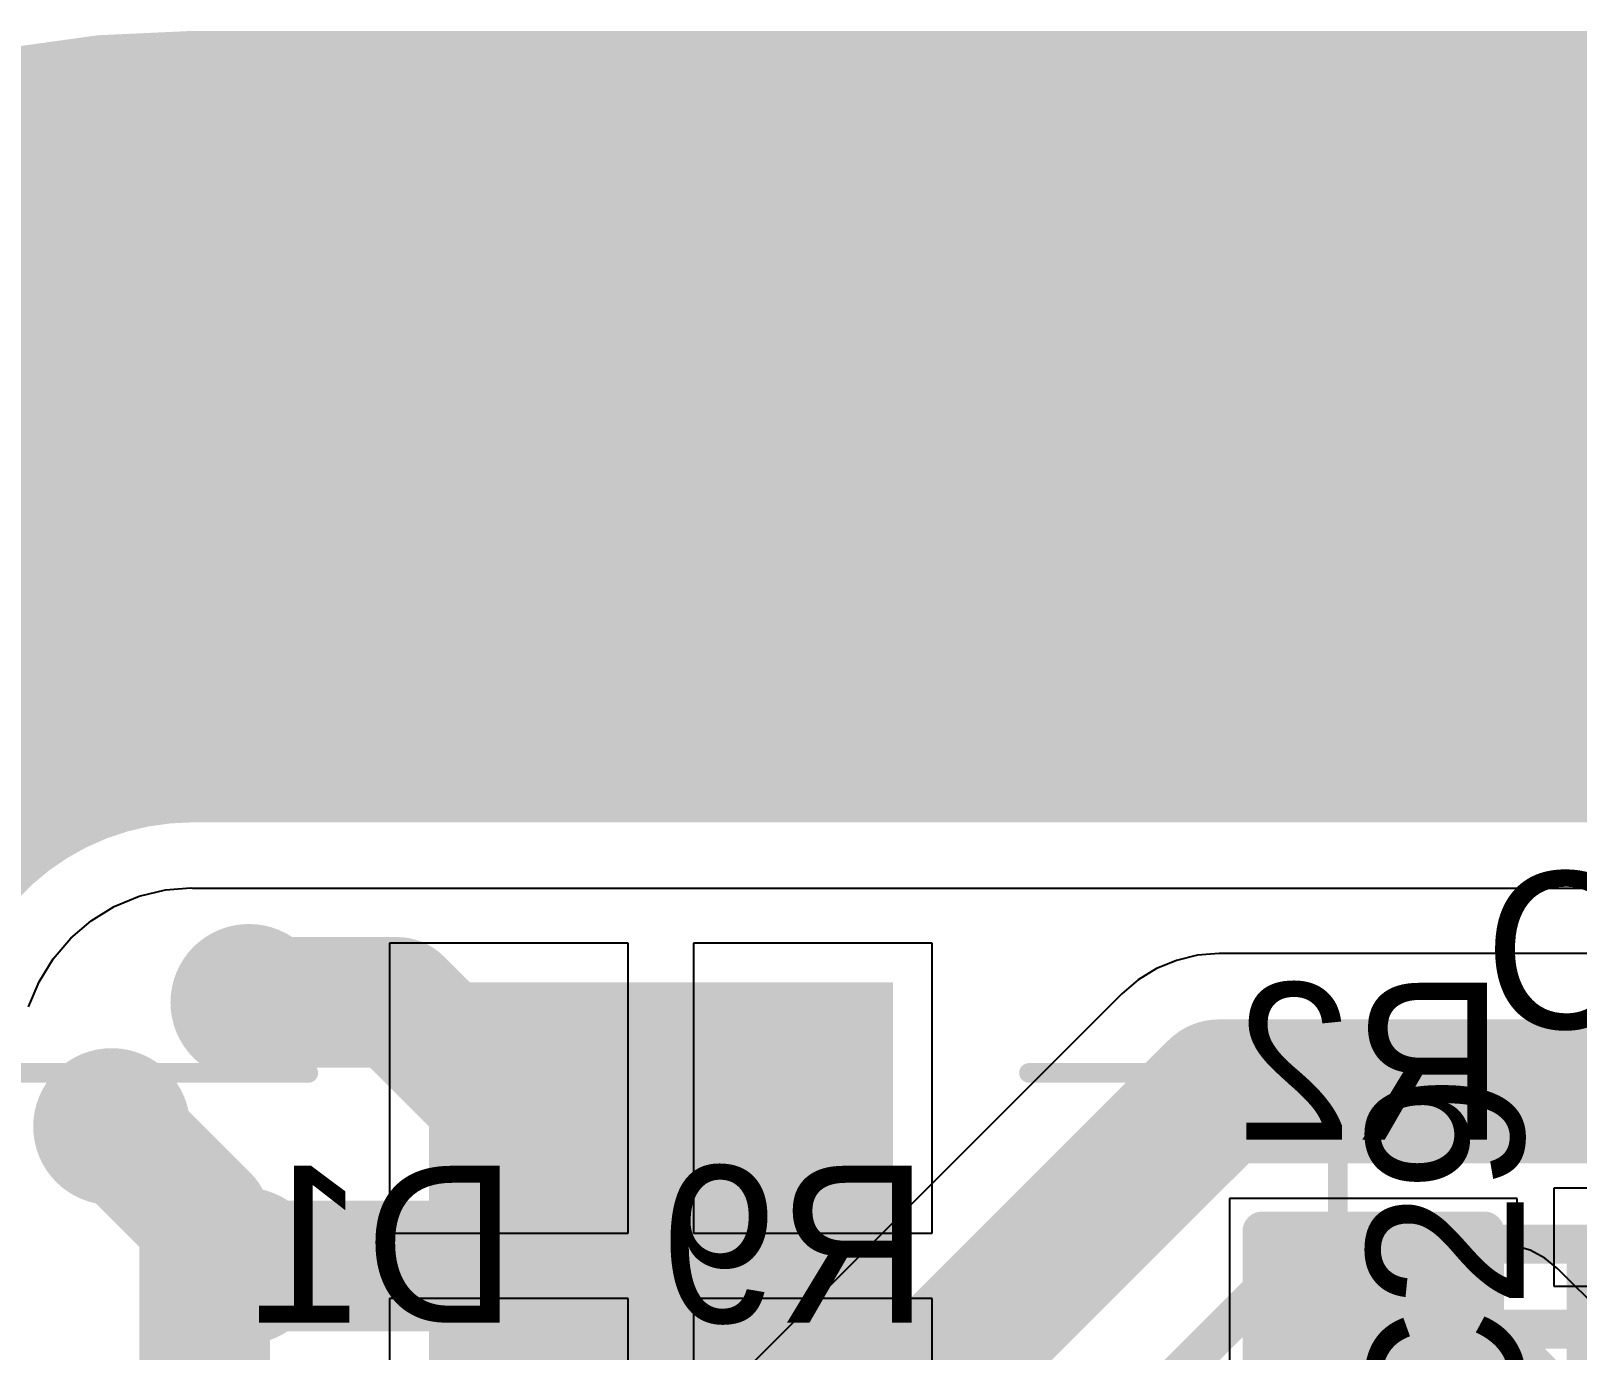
# Model space of a CAD drawing. Extents: x 122.9 to 153, y 141.4 to 165.6.
# Drawn here: x 129.4 to 135.41, y 160.46 to 165.59 of the extents above; entities that cross this region are included whole.
import ezdxf

# ---------------------------------------------------------------- set-up
doc = ezdxf.new("R2010")
doc.units = 0
doc.layers.get('0').update_dxf_attribs({"linetype": 'CONTINUOUS'})
for name, color, linetype in [('BOTTOMLAYER', 5, 'CONTINUOUS'), ('BOTTOMOVERLAY', 54, 'CONTINUOUS'), ('BOTTOMPASTE', 16, 'CONTINUOUS'), ('BOTTOMSOLDER', 6, 'CONTINUOUS'), ('KEEPOUTLAYER', 6, 'CONTINUOUS'), ('MECHANICAL1', 6, 'CONTINUOUS'), ('MECHANICAL2', 216, 'CONTINUOUS'), ('MIDLAYER1', 16, 'CONTINUOUS'), ('MIDLAYER2', 76, 'CONTINUOUS'), ('MULTILAYER', 9, 'CONTINUOUS'), ('TOPLAYER', 1, 'CONTINUOUS'), ('TOPOVERLAY', 2, 'CONTINUOUS'), ('TOPPASTE', 8, 'CONTINUOUS'), ('TOPSOLDER', 216, 'CONTINUOUS')]:
    doc.layers.add(name, color=color, linetype=linetype)

# ---------------------------------------------------------------- blocks, each defined once
blk = doc.blocks.new('FPC_8P_1MM_6')
at = {"layer": 'TOPLAYER'}
blk.add_solid([(-3.200001, -3.479998), (-1.2, -3.479998), (-3.200001, -1.880001), (-1.2, -1.880001)], dxfattribs=at)
at = {"layer": 'TOPOVERLAY', "const_width": 0.0762}
for points in [[(-2.949999, -1.25), (-2.949999, -0.05)], [(-0.599999, -0.05), (-2.949999, -0.05)], [(-2.949999, -5.399999), (-2.949999, -4.05)]]:
    blk.add_lwpolyline(points, dxfattribs=at)
at = {"layer": 'TOPOVERLAY', "const_width": 0.0381}
for points in [[(-2.969049, -0.05, 1), (-2.930949, -0.05, 1)], [(-2.969049, -0.05, 1), (-2.930949, -0.05, 1)], [(-2.969049, -1.25, 1), (-2.930949, -1.25, 1)], [(-2.969049, -4.05, 1), (-2.930949, -4.05, 1)]]:
    blk.add_lwpolyline(points, format="xyb", close=True, dxfattribs=at)
at = {"layer": 'TOPPASTE'}
blk.add_solid([(-3.200001, -3.479998), (-1.2, -3.479998), (-3.200001, -1.880001), (-1.2, -1.880001)], dxfattribs=at)
at = {"layer": 'TOPSOLDER'}
blk.add_solid([(-3.301601, -3.581598), (-1.0984, -3.581598), (-3.301601, -1.778401), (-1.0984, -1.778401)], dxfattribs=at)
blk = doc.blocks.new('R0402_B_11')
at = {"layer": 'BOTTOMLAYER'}
for points in [[(-0.761997, -0.3048), (-0.253997, -0.3048), (-0.761997, 0.3048), (-0.253997, 0.3048)], [(0.253997, -0.3048), (0.761997, -0.3048), (0.253997, 0.3048), (0.761997, 0.3048)]]:
    blk.add_solid(points, dxfattribs=at)
at = {"layer": 'BOTTOMOVERLAY', "const_width": 0.1524}
for points in [[(0.889, 0.4318), (-0.889, 0.4318)], [(-0.889, -0.431795), (-0.889, 0.4318)], [(-0.0762, 0.2032), (0.1524, 0.4318)], [(0.889, -0.431795), (0.889, 0.4318)], [(0.127, 0), (-0.0762, 0.2032)], [(-0.0762, -0.2032), (0.127, 0)], [(0.1524, -0.4318), (-0.0762, -0.2032)], [(0.889, -0.431795), (-0.889, -0.431795)]]:
    blk.add_lwpolyline(points, dxfattribs=at)
at = {"layer": 'BOTTOMOVERLAY', "const_width": 0.0762}
for points in [[(-0.9271, 0.4318, 1), (-0.8509, 0.4318, 1)], [(-0.9271, 0.4318, 1), (-0.8509, 0.4318, 1)], [(0.1143, 0.4318, 1), (0.1905, 0.4318, 1)], [(0.8509, 0.4318, 1), (0.9271, 0.4318, 1)], [(0.8509, 0.4318, 1), (0.9271, 0.4318, 1)], [(-0.1143, 0.2032, 1), (-0.0381, 0.2032, 1)], [(-0.1143, 0.2032, 1), (-0.0381, 0.2032, 1)], [(0.0889, 0, 1), (0.1651, 0, 1)], [(0.0889, 0, 1), (0.1651, 0, 1)], [(-0.1143, -0.2032, 1), (-0.0381, -0.2032, 1)], [(-0.1143, -0.2032, 1), (-0.0381, -0.2032, 1)], [(-0.9271, -0.431795, 1), (-0.8509, -0.431795, 1)], [(-0.9271, -0.431795, 1), (-0.8509, -0.431795, 1)], [(0.1143, -0.4318, 1), (0.1905, -0.4318, 1)], [(0.8509, -0.431795, 1), (0.9271, -0.431795, 1)], [(0.8509, -0.431795, 1), (0.9271, -0.431795, 1)]]:
    blk.add_lwpolyline(points, format="xyb", close=True, dxfattribs=at)
at = {"layer": 'BOTTOMPASTE'}
for points in [[(-0.761997, -0.3048), (-0.253997, -0.3048), (-0.761997, 0.3048), (-0.253997, 0.3048)], [(0.253997, -0.3048), (0.761997, -0.3048), (0.253997, 0.3048), (0.761997, 0.3048)]]:
    blk.add_solid(points, dxfattribs=at)
at = {"layer": 'BOTTOMSOLDER'}
for points in [[(-0.863597, -0.4064), (-0.152397, -0.4064), (-0.863597, 0.4064), (-0.152397, 0.4064)], [(0.152397, -0.4064), (0.863597, -0.4064), (0.152397, 0.4064), (0.863597, 0.4064)]]:
    blk.add_solid(points, dxfattribs=at)
blk = doc.blocks.new('C0402_15')
at = {"layer": 'TOPLAYER'}
for points in [[(-0.761997, -0.3048), (-0.253997, -0.3048), (-0.761997, 0.3048), (-0.253997, 0.3048)], [(0.253997, -0.3048), (0.761997, -0.3048), (0.253997, 0.3048), (0.761997, 0.3048)]]:
    blk.add_solid(points, dxfattribs=at)
at = {"layer": 'TOPOVERLAY', "const_width": 0.1524}
for points in [[(-0.762003, -0.431797, -0.413008), (-0.762003, 0.431792)], [(0.761995, 0.4318, -0.423003), (0.761995, -0.4318)]]:
    blk.add_lwpolyline(points, format="xyb", dxfattribs=at)
at = {"layer": 'TOPOVERLAY', "const_width": 0.0762}
for points in [[(-0.800103, 0.431792, 1), (-0.723903, 0.431792, 1)], [(-0.8001, 0.431795, 1), (-0.7239, 0.431795, 1)], [(0.723895, 0.4318, 1), (0.800095, 0.4318, 1)], [(0.7239, 0.431795, 1), (0.8001, 0.431795, 1)], [(-0.800103, -0.431797, 1), (-0.723903, -0.431797, 1)], [(-0.8001, -0.4318, 1), (-0.7239, -0.4318, 1)], [(0.723895, -0.4318, 1), (0.800095, -0.4318, 1)], [(0.7239, -0.4318, 1), (0.8001, -0.4318, 1)]]:
    blk.add_lwpolyline(points, format="xyb", close=True, dxfattribs=at)
at = {"layer": 'TOPOVERLAY', "const_width": 0.1524}
for points in [[(-0.762, 0.431795), (0.762, 0.431795)], [(-0.762, -0.4318), (0.762, -0.4318)]]:
    blk.add_lwpolyline(points, dxfattribs=at)
at = {"layer": 'TOPPASTE'}
for points in [[(-0.761997, -0.3048), (-0.253997, -0.3048), (-0.761997, 0.3048), (-0.253997, 0.3048)], [(0.253997, -0.3048), (0.761997, -0.3048), (0.253997, 0.3048), (0.761997, 0.3048)]]:
    blk.add_solid(points, dxfattribs=at)
at = {"layer": 'TOPSOLDER'}
for points in [[(-0.863597, -0.4064), (-0.152397, -0.4064), (-0.863597, 0.4064), (-0.152397, 0.4064)], [(0.152397, -0.4064), (0.863597, -0.4064), (0.152397, 0.4064), (0.863597, 0.4064)]]:
    blk.add_solid(points, dxfattribs=at)

msp = doc.modelspace()

# ---------------------------------------------------------------- linework, layer by layer
at = {"layer": 'BOTTOMLAYER'}
for p, q in [((129.722136, 162.186374), (129.819169, 162.226567)), ((129.819169, 162.226567), (129.921295, 162.251085)), ((129.921295, 162.251085), (130.019679, 162.258827)), ((130.019679, 162.258827), (130.026001, 162.258205)), ((130.026001, 162.258205), (149.026001, 162.258205)), ((129.632583, 162.131494), (129.722136, 162.186374)), ((129.552718, 162.063285), (129.632583, 162.131494)), ((129.484509, 161.98342), (129.552718, 162.063285)), ((129.429629, 161.893867), (129.484509, 161.98342)), ((129.389436, 161.796834), (129.429629, 161.893867)), ((135.172801, 161.051999), (134.055201, 161.051999)), ((134.055201, 161.051999), (134.055201, 160.035999)), ((135.172801, 160.865942), (135.172801, 161.051999)), ((135.223578, 160.850539), (135.172801, 160.865942)), ((135.280941, 160.819879), (135.223578, 160.850539)), ((135.33122, 160.778617), (135.280941, 160.819879)), ((135.503938, 160.605899), (135.33122, 160.778617))]:
    msp.add_line(p, q, dxfattribs=at)
for points, const_width in [([(130.092801, 161.814002, 1), (130.397601, 161.814002, 1)], 0.3048), ([(129.559401, 161.331402, 1), (129.864201, 161.331402, 1)], 0.3048), ([(129.584801, 161.331402, 1), (129.838801, 161.331402, 1)], 0.254), ([(129.946004, 160.970199, 1), (130.200004, 160.970199, 1)], 0.254), ([(129.946004, 160.970199, 1), (130.200004, 160.970199, 1)], 0.254), ([(130.075399, 160.790004, 1), (130.380199, 160.790004, 1)], 0.3048), ([(134.575901, 160.543999, 1), (134.652101, 160.543999, 1)], 0.0762), ([(135.058503, 160.543999, 1), (135.134703, 160.543999, 1)], 0.0762), ([(135.058503, 160.543999, 1), (135.134703, 160.543999, 1)], 0.0762)]:
    msp.add_lwpolyline(points, format="xyb", close=True, dxfattribs=dict(at, const_width=const_width))
for points, const_width in [([(129.711801, 161.331402), (130.073004, 160.970199)], 0.508), ([(130.073004, 159.832802), (130.073004, 160.970199)], 0.508), ([(134.614001, 160.543999), (135.096603, 160.543999)], 0.1524), ([(135.096603, 160.543999), (135.269321, 160.371282)], 0.1524)]:
    msp.add_lwpolyline(points, dxfattribs=dict(at, const_width=const_width))
at = {"layer": 'KEEPOUTLAYER', "const_width": 0.1524}
msp.add_lwpolyline([(129.026001, 161.590002, -0.414214), (130.026001, 162.590002)], format="xyb", dxfattribs=at)
msp.add_lwpolyline([(130.026001, 162.590002), (149.026001, 162.590002)], dxfattribs=at)
at = {"layer": 'KEEPOUTLAYER', "const_width": 0.0762}
msp.add_lwpolyline([(129.987901, 162.590002, 1), (130.064101, 162.590002, 1)], format="xyb", close=True, dxfattribs=at)
msp.add_lwpolyline([(129.987901, 162.590002, 1), (130.064101, 162.590002, 1)], format="xyb", close=True, dxfattribs=at)
at = {"layer": 'MECHANICAL1', "const_width": 0.1524}
msp.add_lwpolyline([(129.026001, 161.590002, -0.414214), (130.026001, 162.590002)], format="xyb", dxfattribs=at)
msp.add_lwpolyline([(130.026001, 162.590002), (149.026001, 162.590002)], dxfattribs=at)
at = {"layer": 'MECHANICAL1', "const_width": 0.0762}
msp.add_lwpolyline([(129.987901, 162.590002, 1), (130.064101, 162.590002, 1)], format="xyb", close=True, dxfattribs=at)
msp.add_lwpolyline([(129.987901, 162.590002, 1), (130.064101, 162.590002, 1)], format="xyb", close=True, dxfattribs=at)
at = {"layer": 'MECHANICAL2', "const_width": 2.999999}
msp.add_lwpolyline([(127.526001, 161.590002, -0.414214), (130.026001, 164.090002)], format="xyb", dxfattribs=at)
msp.add_lwpolyline([(130.026001, 164.090002), (137.026, 164.090002)], dxfattribs=at)
at = {"layer": 'MECHANICAL2', "const_width": 1.5}
msp.add_lwpolyline([(129.276003, 164.090002, 1), (130.776, 164.090002, 1)], format="xyb", close=True, dxfattribs=at)
msp.add_lwpolyline([(129.276003, 164.090002, 1), (130.776, 164.090002, 1)], format="xyb", close=True, dxfattribs=at)
at = {"layer": 'MIDLAYER1'}
for p, q in [((129.722136, 162.186374), (129.819169, 162.226567)), ((129.819169, 162.226567), (129.921295, 162.251085)), ((129.921295, 162.251085), (130.019679, 162.258827)), ((130.019679, 162.258827), (130.026001, 162.258205)), ((130.026001, 162.258205), (149.026001, 162.258205)), ((129.632583, 162.131494), (129.722136, 162.186374)), ((129.552718, 162.063285), (129.632583, 162.131494)), ((129.484509, 161.98342), (129.552718, 162.063285)), ((129.429629, 161.893867), (129.484509, 161.98342)), ((129.389436, 161.796834), (129.429629, 161.893867))]:
    msp.add_line(p, q, dxfattribs=at)
at = {"layer": 'MIDLAYER1', "const_width": 0.3048}
for points in [[(130.092801, 161.814002, 1), (130.397601, 161.814002, 1)], [(129.559401, 161.331402, 1), (129.864201, 161.331402, 1)], [(130.075399, 160.790004, 1), (130.380199, 160.790004, 1)]]:
    msp.add_lwpolyline(points, format="xyb", close=True, dxfattribs=at)
at = {"layer": 'MIDLAYER2'}
for p, q in [((129.722136, 162.186374), (129.819169, 162.226567)), ((129.819169, 162.226567), (129.921295, 162.251085)), ((129.921295, 162.251085), (130.019679, 162.258827)), ((130.019679, 162.258827), (130.026001, 162.258205)), ((130.026001, 162.258205), (149.026001, 162.258205)), ((129.632583, 162.131494), (129.722136, 162.186374)), ((129.552718, 162.063285), (129.632583, 162.131494)), ((129.484509, 161.98342), (129.552718, 162.063285)), ((129.429629, 161.893867), (129.484509, 161.98342)), ((133.849262, 161.977466), (133.794414, 161.954746)), ((133.930901, 161.997065), (133.849262, 161.977466)), ((134.014601, 162.003651), (133.930901, 161.997065)), ((140.661733, 162.003651), (134.014601, 162.003651)), ((133.700109, 161.901467), (133.636266, 161.846941)), ((133.771693, 161.945335), (133.700109, 161.901467)), ((133.794414, 161.954746), (133.771693, 161.945335)), ((129.389436, 161.796834), (129.429629, 161.893867)), ((133.636266, 161.846941), (131.187665, 159.398338))]:
    msp.add_line(p, q, dxfattribs=at)
for points, const_width in [([(130.092801, 161.814002, 1), (130.397601, 161.814002, 1)], 0.3048), ([(133.874901, 161.468603, 1), (134.154301, 161.468603, 1)], 0.2794), ([(133.874901, 161.468603, 1), (134.154301, 161.468603, 1)], 0.2794), ([(129.559401, 161.331402, 1), (129.864201, 161.331402, 1)], 0.3048), ([(130.075399, 160.790004, 1), (130.380199, 160.790004, 1)], 0.3048), ([(134.321901, 160.874202, 1), (134.398101, 160.874202, 1)], 0.0762), ([(134.321901, 160.874202, 1), (134.398101, 160.874202, 1)], 0.0762), ([(134.728301, 160.544002, 1), (134.804501, 160.544002, 1)], 0.0762), ([(134.728301, 160.544002, 1), (134.804501, 160.544002, 1)], 0.0762)]:
    msp.add_lwpolyline(points, format="xyb", close=True, dxfattribs=dict(at, const_width=const_width))
for points, const_width in [([(131.566001, 159.020002), (134.014601, 161.468603)], 0.5588), ([(134.014601, 161.468603), (140.8268, 161.468603)], 0.5588), ([(132.861401, 159.375602), (134.360001, 160.874202)], 0.1524), ([(134.360001, 160.874202), (144.164401, 160.874202)], 0.1524), ([(133.750403, 159.528005), (134.766401, 160.544002)], 0.1524), ([(134.766401, 160.544002), (142.742001, 160.544002)], 0.1524)]:
    msp.add_lwpolyline(points, dxfattribs=dict(at, const_width=const_width))
at = {"layer": 'MULTILAYER', "const_width": 0.3048}
for points in [[(130.092801, 161.814002, 1), (130.397601, 161.814002, 1)], [(129.559401, 161.331402, 1), (129.864201, 161.331402, 1)], [(130.075399, 160.790004, 1), (130.380199, 160.790004, 1)]]:
    msp.add_lwpolyline(points, format="xyb", close=True, dxfattribs=at)
at = {"layer": 'TOPLAYER'}
for p, q in [((129.722136, 162.186374), (129.819169, 162.226567)), ((129.819169, 162.226567), (129.921295, 162.251085)), ((129.921295, 162.251085), (130.019679, 162.258827)), ((130.019679, 162.258827), (130.026001, 162.258205)), ((130.026001, 162.258205), (147.672003, 162.258205)), ((129.632583, 162.131494), (129.722136, 162.186374)), ((129.552718, 162.063285), (129.632583, 162.131494)), ((129.484509, 161.98342), (129.552718, 162.063285)), ((131.719, 162.044004), (130.792002, 162.044004)), ((130.792002, 162.044004), (130.792002, 160.917004)), ((131.719, 160.917004), (131.719, 162.044004)), ((132.899998, 162.044004), (131.973, 162.044004)), ((131.973, 162.044004), (131.973, 160.917004)), ((132.899998, 160.917004), (132.899998, 162.044004)), ((129.429629, 161.893867), (129.484509, 161.98342)), ((129.389436, 161.796834), (129.429629, 161.893867)), ((135.746797, 161.092596), (135.314997, 161.092596)), ((135.314997, 161.092596), (135.314997, 160.711596)), ((130.792002, 160.917004), (131.719, 160.917004)), ((131.973, 160.917004), (132.899998, 160.917004)), ((135.314997, 160.711596), (135.746797, 160.711596)), ((131.719, 160.663004), (130.792002, 160.663004)), ((130.792002, 160.663004), (130.792002, 159.536003)), ((131.719, 159.536003), (131.719, 160.663004)), ((132.899998, 160.663004), (131.973, 160.663004)), ((131.973, 160.663004), (131.973, 159.536003)), ((132.899998, 159.536003), (132.899998, 160.663004))]:
    msp.add_line(p, q, dxfattribs=at)
for points, const_width in [([(130.092801, 161.814002, 1), (130.397601, 161.814002, 1)], 0.3048), ([(130.118201, 161.814002, 1), (130.372201, 161.814002, 1)], 0.254), ([(130.695001, 161.814002, 1), (130.949001, 161.814002, 1)], 0.254), ([(130.695001, 161.814002, 1), (130.949001, 161.814002, 1)], 0.254), ([(129.559401, 161.331402, 1), (129.864201, 161.331402, 1)], 0.3048), ([(130.075399, 160.790004, 1), (130.380199, 160.790004, 1)], 0.3048), ([(130.100799, 160.790004, 1), (130.354799, 160.790004, 1)], 0.254), ([(131.719, 160.790004, 1), (131.973, 160.790004, 1)], 0.254), ([(131.719, 160.790004, 1), (131.973, 160.790004, 1)], 0.254)]:
    msp.add_lwpolyline(points, format="xyb", close=True, dxfattribs=dict(at, const_width=const_width))
at = {"layer": 'TOPLAYER', "const_width": 0.508}
for points in [[(130.245201, 161.814002), (130.822001, 161.814002)], [(130.822001, 161.814002), (131.846, 160.790004)], [(130.227799, 160.790004), (131.846, 160.790004)]]:
    msp.add_lwpolyline(points, dxfattribs=at)

# ---------------------------------------------------------------- block references
for name, p, rotation in [('FPC_8P_1MM_6', (134.526, 158.590003), 270), ('C0402_15', (135.873797, 160.076599), 90), ('R0402_B_11', (134.614001, 160.036002), 270)]:
    msp.add_blockref(name, p, dxfattribs=dict(rotation=rotation))

# ---------------------------------------------------------------- texts
at = {"layer": 'BOTTOMOVERLAY', "text_generation_flag": 2}
for s, p in [('R2', (135.122001, 161.280602)), ('R9', (132.886801, 160.569402)), ('D1', (131.286601, 160.569402))]:
    msp.add_text(s, height=0.6096, rotation=360, dxfattribs=at).set_placement(p)
at = {"layer": 'TOPOVERLAY'}
for s, rotation, p in [('C21', 360, (135.045801, 161.712402)), ('C29', 90, (135.198201, 160.036002))]:
    msp.add_text(s, height=0.6096, rotation=rotation, dxfattribs=at).set_placement(p)

doc.saveas('drawing.dxf')
